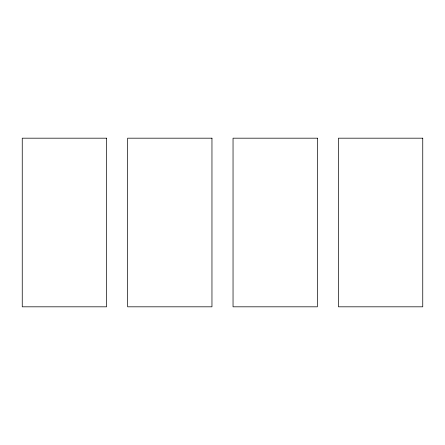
<?xml version="1.0" encoding="UTF-8"?>
<svg xmlns="http://www.w3.org/2000/svg" width="445" height="445" viewBox="0 0 445 445"><rect width="100%" height="100%" fill="white"/><g stroke="black" fill="none" stroke-linecap="round" stroke-linejoin="round"><path stroke-width="0.67" d="M106.566 138.184L22.25 138.184L22.25 306.816L106.566 306.816L106.566 138.184M211.959 138.184L127.643 138.184L127.643 306.816L211.959 306.816L211.959 138.184M317.357 138.184L233.041 138.184L233.041 306.816L317.357 306.816L317.357 138.184M422.75 138.184L338.434 138.184L338.434 306.816L422.75 306.816L422.75 138.184"/></g></svg>
